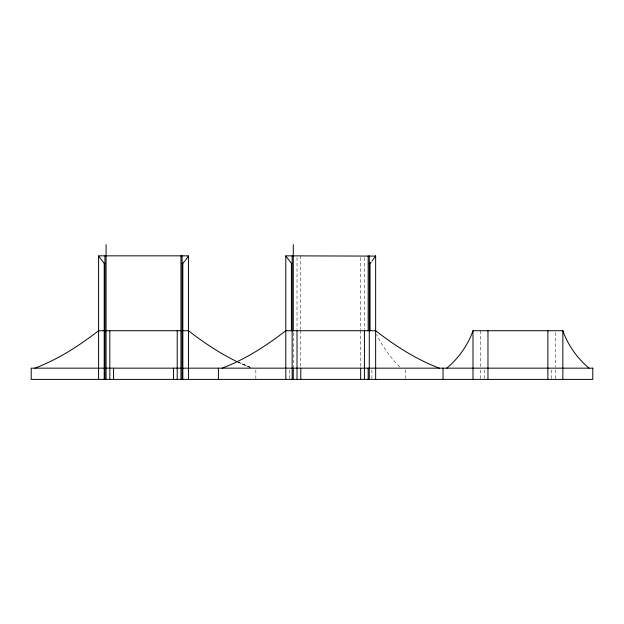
<?xml version="1.0" encoding="UTF-8"?>
<svg xmlns="http://www.w3.org/2000/svg" width="624" height="624" viewBox="0 0 624 624"><rect width="100%" height="100%" fill="white"/><g stroke="black" fill="none" stroke-linecap="round" stroke-linejoin="round"><path stroke-width="0.47" stroke-dasharray="3.12 2.34" d="M249.842 367.286L238.423 362.333M250.419 367.481L236.886 361.608L250.31 367.388M399.656 366.857C390.328 357.435 382.403 346.421 376.623 334.48M555.36 332.639L555.36 367.201M555.36 370.032L555.36 379.392M551.616 370.032L551.616 379.392M484.224 370.032L484.224 378.456M480.48 330.72L480.48 367.201M480.48 370.032L480.48 379.392M405.6 370.032L405.6 378.456M371.904 370.032L371.904 379.392M364.416 257.595L364.416 329.55M360.672 257.595L360.672 329.55M360.672 330.424L360.672 367.286M300.768 255.84L300.768 329.55M300.768 330.424L300.768 367.286M297.024 257.595L297.024 329.55M293.28 332.592L293.28 367.286M289.536 370.032L289.536 379.392M255.84 370.032L255.84 378.456"/><path stroke-width="0.94" d="M188.448 256.074L185.203 260.567M375.648 256.074L372.122 260.91M589.056 368.16C577.504 358.558 567.762 344.994 562.848 330.72L472.992 330.72C468.078 344.994 458.336 358.558 446.784 368.16M184.626 261.245L182.832 263.328L182.832 379.392M370.032 330.72L370.032 263.328L371.233 261.94M375.383 256.105L285.792 255.84L285.792 379.392M34.944 368.16C58.094 359.393 79.092 345.813 98.592 330.72L188.448 330.72C203.596 342.467 219.625 353.207 236.886 361.608M222.144 368.16C245.294 359.393 266.292 345.813 285.792 330.72L375.648 330.72C395.148 345.813 416.146 359.393 439.296 368.16M98.592 256.074L104.208 263.328L104.957 263.328M182.083 263.328L182.832 263.328M285.792 256.074L291.408 263.328L292.157 263.328M369.283 263.328L370.032 263.328M562.848 330.72L562.848 379.392M547.872 330.72L547.872 379.392M487.968 330.72L487.968 379.392M472.992 330.72L472.992 379.392M443.04 368.16L443.04 379.392M375.648 255.84L375.648 379.392M369.283 255.84L369.283 379.392M368.16 255.84L368.16 330.72M368.16 368.16L368.16 379.392M364.416 330.72L364.416 379.392M360.672 368.16L360.672 379.392M300.768 368.16L300.768 379.392M297.024 330.72L297.024 379.392M293.28 244.608L293.28 330.72M293.28 368.16L293.28 379.392M292.157 255.84L292.157 379.392M291.408 263.328L291.408 330.72M218.4 368.16L218.4 379.392M188.448 379.392L188.448 255.84L98.592 255.84L98.592 379.392M182.083 255.84L182.083 379.392M180.96 255.84L180.96 379.392M177.216 330.72L177.216 379.392M173.472 368.16L173.472 379.392M113.568 368.16L113.568 379.392M109.824 330.72L109.824 379.392M106.08 244.608L106.08 379.392M104.957 255.84L104.957 379.392M104.208 263.328L104.208 379.392M592.784 368.16L31.2 368.16L31.2 379.392L592.784 379.392L592.8 368.16"/></g></svg>
